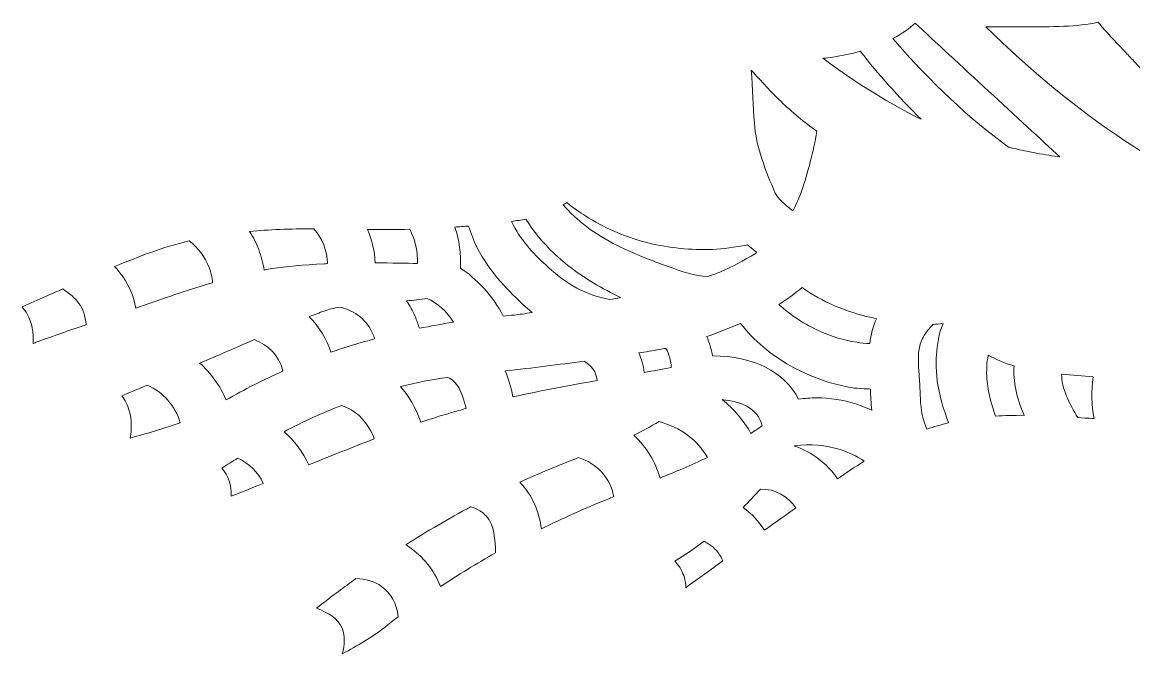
# Model space of a CAD drawing. Header units: millimetres. Extents: x -1647 to 2455, y -685 to 37.
# Drawn here: x -193.5 to -27.2, y -624.5 to -530 of the extents above; entities that cross this region are included whole.
import ezdxf

# ---------------------------------------------------------------- set-up
doc = ezdxf.new("R2010")
doc.units = ezdxf.units.MM
doc.header["$MEASUREMENT"] = 0
doc.layers.add('Layer 4', color=7, linetype='Continuous')

msp = doc.modelspace()

# ---------------------------------------------------------------- linework, layer by layer
at = {"layer": 'Layer 4', "lineweight": 0}
for points, knots in [([(-45.89, -548.69), (-51.71, -544.5), (-57.54, -539.03), (-63.22, -532.43), (-61.85, -531.71), (-60.74, -530.94), (-59.89, -530.11), (-53.93, -535.67), (-43.78, -545.04), (-38.25, -550.12), (-40.33, -549.9), (-42.89, -549.42), (-45.89, -548.69)], [0, 0, 0, 0, 1, 1, 1, 2, 2, 2, 3, 3, 3, 4, 4, 4, 4]), ([(-6.11, -559.42), (-21.52, -553.45), (-36.04, -543.78), (-49.29, -530.67), (-49.29, -530.67), (-49.25, -530.67), (-49.25, -530.67), (-45.47, -530.7), (-41.56, -530.74), (-37.62, -530.6), (-35.8, -530.53), (-34.08, -530.33), (-32.48, -529.99), (-31.3, -531.44), (-30, -532.81), (-28.73, -534.14), (-28.25, -534.65), (-27.78, -535.14), (-27.31, -535.64), (-26.76, -536.24), (-26.21, -536.83), (-25.66, -537.43), (-23.92, -539.3), (-22.13, -541.24), (-20.33, -543.11), (-15.94, -547.65), (-11.13, -551.66), (-5.63, -555.36), (-5.63, -555.36), (-4.81, -555.9), (-4.81, -555.9), (-0.83, -558.58), (3.26, -561.32), (7.55, -563.66), (2.98, -562.59), (-1.59, -561.18), (-6.11, -559.42)], [0, 0, 0, 0, 1, 1, 1, 2, 2, 2, 3, 3, 3, 4, 4, 4, 5, 5, 5, 6, 6, 6, 7, 7, 7, 8, 8, 8, 9, 9, 9, 10, 10, 10, 11, 11, 11, 12, 12, 12, 12]), ([(-73.69, -535.39), (-73.2, -535.35), (-72.7, -535.29), (-72.2, -535.21), (-70.78, -535), (-69.41, -534.71), (-68.1, -534.34), (-65.42, -537.77), (-62.4, -541.14), (-58.98, -544.52), (-62.01, -543.05), (-67.18, -540.21), (-73.69, -535.39)], [0, 0, 0, 0, 1, 1, 1, 2, 2, 2, 3, 3, 3, 4, 4, 4, 4]), ([(-74.59, -546.3), (-75.14, -549.42), (-75.91, -552.44), (-76.89, -555.29), (-77.21, -556.22), (-77.64, -557.13), (-78.06, -557.98), (-78.1, -558.06), (-78.14, -558.13), (-78.2, -558.22), (-78.24, -558.19), (-78.28, -558.15), (-78.33, -558.11), (-79.42, -557.23), (-80.45, -556.4), (-80.82, -555.57), (-82.24, -552.36), (-83.73, -548.59), (-83.95, -545.06), (-84.12, -542.57), (-84.27, -539.97), (-84.41, -537.15), (-82.89, -538.9), (-81.44, -540.45), (-80, -541.83), (-78.31, -543.46), (-76.5, -544.96), (-74.59, -546.3)], [0, 0, 0, 0, 1, 1, 1, 2, 2, 2, 3, 3, 3, 4, 4, 4, 5, 5, 5, 6, 6, 6, 7, 7, 7, 8, 8, 8, 9, 9, 9, 9]), ([(-104.45, -563.43), (-107.85, -561.73), (-110.57, -559.68), (-112.55, -557.33), (-112.37, -557.22), (-112.2, -557.12), (-112.02, -557), (-111.08, -557.79), (-110.07, -558.44), (-109.23, -558.98), (-109.23, -558.99), (-109.22, -558.99), (-109.22, -558.99), (-106.54, -560.72), (-103.53, -562.04), (-100.27, -562.91), (-97.3, -563.71), (-94.13, -564.08), (-90.84, -564.01), (-89.2, -563.98), (-87.54, -563.8), (-85.75, -563.46), (-85.75, -563.46), (-85.4, -563.4), (-85.4, -563.4), (-85.25, -563.37), (-85.11, -563.34), (-84.96, -563.32), (-84.96, -563.32), (-83.57, -564.48), (-83.57, -564.48), (-83.63, -564.52), (-83.69, -564.55), (-83.75, -564.59), (-83.75, -564.59), (-83.79, -564.61), (-83.79, -564.61), (-85.58, -565.66), (-87.27, -566.65), (-89.01, -567.35), (-89.56, -567.57), (-90.18, -567.8), (-90.93, -568.04), (-92.85, -568.03), (-94.88, -567.28), (-96.85, -566.56), (-96.85, -566.56), (-97.46, -566.34), (-97.46, -566.34), (-99.58, -565.57), (-102.07, -564.62), (-104.45, -563.43)], [0, 0, 0, 0, 1, 1, 1, 2, 2, 2, 3, 3, 3, 4, 4, 4, 5, 5, 5, 6, 6, 6, 7, 7, 7, 8, 8, 8, 9, 9, 9, 10, 10, 10, 11, 11, 11, 12, 12, 12, 13, 13, 13, 14, 14, 14, 15, 15, 15, 16, 16, 16, 17, 17, 17, 17]), ([(-127.96, -566.82), (-127.84, -564.7), (-128.12, -562.61), (-128.78, -560.66), (-128.1, -560.61), (-127.41, -560.56), (-126.72, -560.5), (-125.41, -565.02), (-122.52, -568.36), (-120.1, -570.79), (-119.11, -571.78), (-118.16, -572.66), (-117.22, -573.45), (-118.2, -573.61), (-119.24, -573.76), (-119.88, -573.82), (-120.43, -573.86), (-120.99, -573.91), (-121.58, -573.97), (-122.98, -571.01), (-125.74, -568.17), (-127.96, -566.82)], [0, 0, 0, 0, 1, 1, 1, 2, 2, 2, 3, 3, 3, 4, 4, 4, 5, 5, 5, 6, 6, 6, 7, 7, 7, 7]), ([(-105.58, -571.5), (-109.09, -570.87), (-112.06, -569.27), (-115.19, -566.33), (-117.05, -564.58), (-119.07, -562.46), (-120.29, -559.81), (-119.56, -559.72), (-118.85, -559.59), (-118.17, -559.45), (-115.89, -563.12), (-112.5, -566.33), (-108.08, -569), (-106.71, -569.83), (-105.29, -570.57), (-104, -571.2), (-104.52, -571.3), (-105.05, -571.4), (-105.58, -571.5)], [0, 0, 0, 0, 1, 1, 1, 2, 2, 2, 3, 3, 3, 4, 4, 4, 5, 5, 5, 6, 6, 6, 6]), ([(-149.92, -560.91), (-148.64, -562.3), (-147.88, -564.21), (-147.84, -566.12), (-148.01, -566.13), (-148.18, -566.15), (-148.34, -566.17), (-151.5, -566.3), (-154.11, -566.54), (-156.11, -566.87), (-156.51, -566.94), (-156.92, -567.01), (-157.33, -567.09), (-157.5, -566.02), (-157.77, -565), (-158.14, -564.02), (-158.51, -563.07), (-158.97, -562.16), (-159.52, -561.31), (-156.67, -561.05), (-153.51, -560.92), (-149.92, -560.91)], [0, 0, 0, 0, 1, 1, 1, 2, 2, 2, 3, 3, 3, 4, 4, 4, 5, 5, 5, 6, 6, 6, 7, 7, 7, 7]), ([(-140.73, -566.02), (-140.79, -564.3), (-141.17, -562.6), (-141.84, -561.02), (-139.73, -561.04), (-137.62, -561.03), (-135.55, -560.98), (-134.7, -562.59), (-134.3, -564.37), (-134.39, -566.12), (-136.03, -566.07), (-138.24, -566.02), (-140.73, -566.02)], [0, 0, 0, 0, 1, 1, 1, 2, 2, 2, 3, 3, 3, 4, 4, 4, 4]), ([(-175, -572.25), (-175.51, -572.43), (-176.02, -572.61), (-176.53, -572.78), (-176.87, -571), (-177.51, -569.45), (-178.48, -568.07), (-178.85, -567.55), (-179.26, -567.04), (-179.71, -566.56), (-177.77, -565.76), (-175.99, -565.07), (-174.31, -564.45), (-172.48, -563.78), (-170.54, -563.2), (-168.54, -562.73), (-167.2, -563.77), (-166.15, -565.17), (-165.57, -566.71), (-165.29, -567.45), (-165.11, -568.22), (-165.04, -568.98), (-168.41, -569.97), (-171.75, -571.13), (-175, -572.25)], [0, 0, 0, 0, 1, 1, 1, 2, 2, 2, 3, 3, 3, 4, 4, 4, 5, 5, 5, 6, 6, 6, 7, 7, 7, 8, 8, 8, 8]), ([(-191.32, -577.85), (-191.52, -577.93), (-191.73, -578), (-191.93, -578.07), (-191.79, -576.48), (-192.08, -574.97), (-192.79, -573.7), (-193, -573.31), (-193.26, -572.95), (-193.54, -572.62), (-192.33, -572.08), (-191.13, -571.55), (-189.95, -571.02), (-189.95, -571.02), (-189.89, -570.99), (-189.89, -570.99), (-189.09, -570.63), (-188.29, -570.28), (-187.49, -569.92), (-186.42, -570.61), (-185.63, -571.32), (-185.06, -572.08), (-184.43, -572.92), (-184.09, -573.93), (-183.98, -575.27), (-186.41, -576.09), (-188.8, -576.94), (-191.32, -577.85)], [0, 0, 0, 0, 1, 1, 1, 2, 2, 2, 3, 3, 3, 4, 4, 4, 5, 5, 5, 6, 6, 6, 7, 7, 7, 8, 8, 8, 9, 9, 9, 9]), ([(-66.67, -578.11), (-67.37, -578.07), (-68.01, -578), (-68.63, -577.9), (-70.54, -577.6), (-72.41, -577.05), (-74.17, -576.25), (-76.36, -575.26), (-78.45, -573.89), (-80.3, -572.25), (-79.05, -571.48), (-77.88, -570.62), (-76.81, -569.68), (-73.77, -571.93), (-70.19, -573.22), (-67.64, -573.91), (-67, -574.08), (-66.35, -574.24), (-65.68, -574.37), (-66.19, -575.5), (-66.52, -576.72), (-66.67, -578.11)], [0, 0, 0, 0, 1, 1, 1, 2, 2, 2, 3, 3, 3, 4, 4, 4, 5, 5, 5, 6, 6, 6, 7, 7, 7, 7]), ([(-132.91, -571.36), (-131.48, -571.95), (-130.04, -573.27), (-128.97, -574.9), (-130.72, -575.17), (-132.44, -575.48), (-134.1, -575.81), (-134.26, -575.25), (-134.48, -574.65), (-134.75, -574.02), (-135.11, -573.2), (-135.53, -572.43), (-136.02, -571.71), (-135.02, -571.61), (-133.96, -571.5), (-132.91, -571.36)], [0, 0, 0, 0, 1, 1, 1, 2, 2, 2, 3, 3, 3, 4, 4, 4, 5, 5, 5, 5]), ([(-147.34, -579.4), (-148, -577.4), (-149.13, -575.55), (-150.6, -574.07), (-149.81, -573.76), (-149.06, -573.48), (-148.33, -573.22), (-147.65, -572.97), (-146.9, -572.79), (-145.98, -572.64), (-144.82, -572.94), (-143.8, -573.43), (-143.01, -574.06), (-142.06, -574.83), (-141.34, -575.82), (-140.93, -576.93), (-140.88, -577.07), (-140.84, -577.22), (-140.81, -577.39), (-143.02, -577.98), (-145.21, -578.66), (-147.34, -579.4)], [0, 0, 0, 0, 1, 1, 1, 2, 2, 2, 3, 3, 3, 4, 4, 4, 5, 5, 5, 6, 6, 6, 7, 7, 7, 7]), ([(-68.79, -587.14), (-70.67, -586.53), (-72.64, -586.22), (-74.62, -586.22), (-75.53, -586.22), (-76.44, -586.29), (-77.34, -586.42), (-79.47, -582.29), (-84.08, -579.96), (-90.21, -579.94), (-90.39, -578.93), (-90.68, -577.97), (-91.08, -577.05), (-89.37, -576.44), (-87.69, -575.76), (-86.04, -575.09), (-83.99, -577.65), (-81.47, -579.78), (-78.56, -581.43), (-76.66, -582.5), (-74.59, -583.37), (-72.39, -584), (-71.27, -584.33), (-70.13, -584.58), (-69, -584.75), (-68.62, -584.81), (-67.34, -584.87), (-67.33, -584.87), (-67.33, -584.87), (-67.28, -584.87), (-67.28, -584.87), (-67.03, -584.88), (-66.8, -584.89), (-66.6, -584.9), (-66.6, -584.9), (-66.59, -584.9), (-66.59, -584.9), (-66.55, -585.94), (-66.5, -587), (-66.38, -588.07), (-67.31, -587.65), (-68.15, -587.35), (-68.79, -587.14)], [0, 0, 0, 0, 1, 1, 1, 2, 2, 2, 3, 3, 3, 4, 4, 4, 5, 5, 5, 6, 6, 6, 7, 7, 7, 8, 8, 8, 9, 9, 9, 10, 10, 10, 11, 11, 11, 12, 12, 12, 13, 13, 13, 14, 14, 14, 14]), ([(-58.13, -590.91), (-58.27, -590.55), (-58.41, -590.19), (-58.54, -589.83), (-59.03, -588.41), (-59.09, -586.82), (-59.16, -585.13), (-59.17, -584.79), (-59.19, -584.44), (-59.2, -584.1), (-59.22, -583.65), (-59.26, -583.2), (-59.29, -582.74), (-59.29, -582.74), (-59.29, -582.73), (-59.29, -582.73), (-59.4, -581.25), (-59.51, -579.72), (-59.21, -578.45), (-59.06, -577.79), (-58.71, -577.11), (-58.12, -576.31), (-57.92, -576.04), (-57.69, -575.78), (-57.46, -575.5), (-57.38, -575.41), (-57.31, -575.33), (-57.23, -575.24), (-56.72, -575.21), (-56.22, -575.17), (-55.71, -575.1), (-56.99, -578.13), (-56.76, -581.85), (-56.64, -583.06), (-56.38, -585.66), (-55.59, -588.11), (-54.88, -589.97), (-56, -590.23), (-57.08, -590.55), (-58.13, -590.91)], [0, 0, 0, 0, 1, 1, 1, 2, 2, 2, 3, 3, 3, 4, 4, 4, 5, 5, 5, 6, 6, 6, 7, 7, 7, 8, 8, 8, 9, 9, 9, 10, 10, 10, 11, 11, 11, 12, 12, 12, 13, 13, 13, 13]), ([(-163.03, -586.54), (-163.9, -584.43), (-165.27, -582.53), (-167, -581.01), (-166.04, -580.61), (-165.09, -580.21), (-164.14, -579.81), (-162.53, -579.13), (-160.91, -578.42), (-159.35, -577.74), (-159.35, -577.74), (-158.82, -577.51), (-158.82, -577.51), (-157.75, -577.93), (-156.93, -578.44), (-156.27, -579.1), (-155.4, -579.97), (-154.82, -581), (-154.53, -582.22), (-157.44, -583.51), (-160.29, -584.96), (-163.03, -586.54)], [0, 0, 0, 0, 1, 1, 1, 2, 2, 2, 3, 3, 3, 4, 4, 4, 5, 5, 5, 6, 6, 6, 7, 7, 7, 7]), ([(-96.39, -581.7), (-97.79, -581.95), (-99.17, -582.19), (-100.43, -582.41), (-100.58, -581.36), (-100.86, -580.39), (-101.26, -579.5), (-100.22, -579.33), (-99.18, -579.16), (-98.17, -578.99), (-97.85, -578.93), (-97.53, -578.87), (-97.2, -578.81), (-96.71, -579.71), (-96.44, -580.69), (-96.39, -581.7)], [0, 0, 0, 0, 1, 1, 1, 2, 2, 2, 3, 3, 3, 4, 4, 4, 5, 5, 5, 5]), ([(-48.95, -579.83), (-47.78, -580.49), (-46.5, -581.02), (-45.08, -581.45), (-45.24, -583.72), (-44.74, -586.15), (-43.56, -588.84), (-45.11, -588.83), (-46.54, -588.87), (-47.88, -588.96), (-48.4, -587.45), (-48.98, -585.44), (-49.14, -583.37), (-49.24, -582.15), (-49.17, -580.96), (-48.95, -579.83)], [0, 0, 0, 0, 1, 1, 1, 2, 2, 2, 3, 3, 3, 4, 4, 4, 5, 5, 5, 5]), ([(-120.11, -586.08), (-120.37, -584.63), (-120.75, -583.34), (-121.26, -582.2), (-117.19, -581.74), (-113.23, -581.24), (-109.44, -580.72), (-109.14, -580.92), (-108.86, -581.15), (-108.6, -581.38), (-107.95, -581.95), (-107.62, -582.62), (-107.5, -583.63), (-111.54, -584.34), (-115.81, -585.13), (-120.11, -586.08)], [0, 0, 0, 0, 1, 1, 1, 2, 2, 2, 3, 3, 3, 4, 4, 4, 5, 5, 5, 5]), ([(-129.3, -588.43), (-130.76, -588.86), (-132.26, -589.33), (-133.88, -589.87), (-134.56, -587.7), (-135.83, -585.77), (-136.92, -584.53), (-134.56, -583.94), (-132.18, -583.48), (-129.83, -583.16), (-129.5, -583.33), (-129.21, -583.53), (-128.95, -583.76), (-128.35, -584.31), (-127.9, -585.1), (-127.53, -586.26), (-127.41, -586.61), (-127.25, -587.23), (-127.11, -587.81), (-127.88, -588.02), (-128.6, -588.22), (-129.3, -588.43)], [0, 0, 0, 0, 1, 1, 1, 2, 2, 2, 3, 3, 3, 4, 4, 4, 5, 5, 5, 6, 6, 6, 7, 7, 7, 7]), ([(-33.25, -583.08), (-33.53, -585.23), (-33.48, -587.34), (-33.1, -589.33), (-33.57, -589.3), (-34.04, -589.27), (-34.51, -589.24), (-34.51, -589.24), (-35.55, -589.18), (-35.55, -589.18), (-36.77, -587.16), (-38, -584.76), (-37.96, -582.68), (-36.36, -582.84), (-34.77, -582.97), (-33.25, -583.08)], [0, 0, 0, 0, 1, 1, 1, 2, 2, 2, 3, 3, 3, 4, 4, 4, 5, 5, 5, 5]), ([(-177.4, -592.24), (-177.11, -590.86), (-177.15, -589.46), (-177.53, -588.15), (-177.78, -587.32), (-178.15, -586.56), (-178.63, -585.9), (-178.63, -585.9), (-174.83, -584.31), (-174.83, -584.31), (-172.42, -585.4), (-170.66, -587.41), (-169.88, -589.94), (-172.3, -590.83), (-174.87, -591.54), (-177.4, -592.24)], [0, 0, 0, 0, 1, 1, 1, 2, 2, 2, 3, 3, 3, 4, 4, 4, 5, 5, 5, 5]), ([(-88.76, -586.49), (-86.18, -586.76), (-83.36, -587.69), (-82.81, -590.43), (-83.35, -590.81), (-83.91, -591.18), (-84.47, -591.55), (-85.57, -589.58), (-87.04, -587.86), (-88.76, -586.49)], [0, 0, 0, 0, 1, 1, 1, 2, 2, 2, 3, 3, 3, 3]), ([(-150.64, -596.26), (-151.52, -594.34), (-152.78, -592.65), (-154.36, -591.3), (-151.44, -589.77), (-148.6, -588.47), (-145.74, -587.35), (-144.73, -587.73), (-143.83, -588.26), (-143.08, -588.93), (-142.09, -589.82), (-141.1, -591.41), (-140.86, -592.38), (-144.11, -593.61), (-147.34, -594.91), (-150.64, -596.26)], [0, 0, 0, 0, 1, 1, 1, 2, 2, 2, 3, 3, 3, 4, 4, 4, 5, 5, 5, 5]), ([(-98.07, -598.24), (-98.77, -595.78), (-100.12, -593.57), (-101.99, -591.82), (-100.78, -591.22), (-99.53, -590.54), (-98.21, -589.77), (-95.01, -590.63), (-92.48, -592.52), (-90.99, -595.14), (-93.4, -596.3), (-95.86, -597.34), (-98.07, -598.24)], [0, 0, 0, 0, 1, 1, 1, 2, 2, 2, 3, 3, 3, 4, 4, 4, 4]), ([(-71.49, -598.33), (-73.09, -596.04), (-75.36, -594.33), (-77.94, -593.45), (-77.92, -593.43), (-77.9, -593.4), (-77.88, -593.37), (-75.59, -593.09), (-73.26, -593.29), (-71.12, -593.96), (-69.87, -594.35), (-68.64, -594.94), (-67.58, -595.66), (-67.56, -595.67), (-67.54, -595.68), (-67.52, -595.7), (-68.97, -596.61), (-70.33, -597.53), (-71.49, -598.33)], [0, 0, 0, 0, 1, 1, 1, 2, 2, 2, 3, 3, 3, 4, 4, 4, 5, 5, 5, 6, 6, 6, 6]), ([(-162.27, -600.93), (-162.19, -599.3), (-162.66, -597.92), (-163.67, -596.75), (-162.87, -596.23), (-162.08, -595.73), (-161.3, -595.25), (-159.59, -596.03), (-158.24, -597.36), (-157.47, -599.03), (-158.81, -599.57), (-160.49, -600.24), (-162.27, -600.93)], [0, 0, 0, 0, 1, 1, 1, 2, 2, 2, 3, 3, 3, 4, 4, 4, 4]), ([(-106, -601.42), (-109.38, -602.8), (-112.67, -604.27), (-115.82, -605.82), (-116.18, -603.54), (-117.05, -600.9), (-119.05, -598.85), (-116.17, -597.52), (-113.23, -596.29), (-110.3, -595.17), (-107.53, -595.98), (-105.49, -598.25), (-105.01, -601.01), (-105.34, -601.15), (-105.67, -601.28), (-106, -601.42)], [0, 0, 0, 0, 1, 1, 1, 2, 2, 2, 3, 3, 3, 4, 4, 4, 5, 5, 5, 5]), ([(-82.44, -606.05), (-83.29, -604.7), (-84.38, -603.54), (-85.65, -602.64), (-84.77, -601.76), (-83.9, -600.84), (-83.04, -599.87), (-83.04, -599.87), (-83.02, -599.87), (-83.02, -599.87), (-80.84, -599.87), (-78.87, -600.94), (-77.73, -602.71), (-79.17, -603.71), (-80.69, -604.79), (-82.44, -606.05)], [0, 0, 0, 0, 1, 1, 1, 2, 2, 2, 3, 3, 3, 4, 4, 4, 5, 5, 5, 5]), ([(-130.94, -614.47), (-131.9, -612.01), (-133.55, -609.95), (-135.75, -608.47), (-135.88, -608.39), (-136.01, -608.31), (-136.13, -608.23), (-132.93, -606.18), (-129.67, -604.27), (-126.44, -602.54), (-125.41, -602.83), (-124.61, -603.31), (-124.06, -603.95), (-122.91, -605.31), (-122.7, -607.43), (-122.71, -609.44), (-125.54, -611.03), (-128.3, -612.72), (-130.94, -614.47)], [0, 0, 0, 0, 1, 1, 1, 2, 2, 2, 3, 3, 3, 4, 4, 4, 5, 5, 5, 6, 6, 6, 6]), ([(-94.21, -614.64), (-94.25, -613.51), (-94.55, -612.65), (-94.87, -612.05), (-95.13, -611.54), (-95.47, -611.07), (-95.88, -610.67), (-94.39, -609.77), (-92.91, -608.78), (-91.47, -607.69), (-90.88, -608), (-90.38, -608.37), (-90.07, -608.65), (-89.46, -609.21), (-89, -609.84), (-88.68, -610.6), (-90.49, -611.93), (-92.34, -613.29), (-94.21, -614.64)], [0, 0, 0, 0, 1, 1, 1, 2, 2, 2, 3, 3, 3, 4, 4, 4, 5, 5, 5, 6, 6, 6, 6]), ([(-139.29, -620.58), (-141.16, -622.08), (-143.33, -623.29), (-145.63, -624.54), (-145.29, -623.21), (-145.17, -621.93), (-145.67, -620.71), (-146.31, -619.16), (-147.84, -618.37), (-149.48, -617.72), (-149.23, -617.52), (-148.98, -617.31), (-148.73, -617.11), (-147.1, -615.85), (-145.38, -614.57), (-143.6, -613.29), (-142.12, -613.31), (-140.77, -613.71), (-139.77, -614.44), (-139.77, -614.44), (-139.77, -614.44), (-139.77, -614.44), (-138.33, -615.49), (-137.51, -616.99), (-137.26, -618.99), (-137.99, -619.55), (-138.66, -620.08), (-139.29, -620.58)], [0, 0, 0, 0, 1, 1, 1, 2, 2, 2, 3, 3, 3, 4, 4, 4, 5, 5, 5, 6, 6, 6, 7, 7, 7, 8, 8, 8, 9, 9, 9, 9])]:
    msp.add_open_spline(points, degree=3, knots=knots, dxfattribs=at)

doc.saveas('drawing.dxf')
